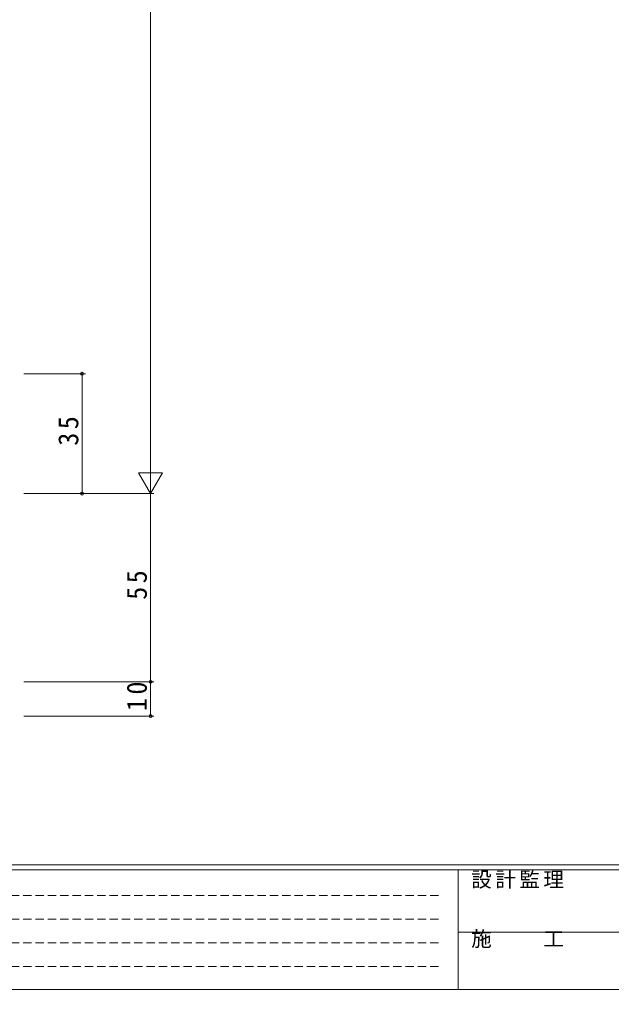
# Model space of a CAD drawing. Units: millimetres, scale not verified. Extents: x -594 to 199, y -420 to 144.
# Drawn here: x -461.7 to -288.9, y -420 to -136.6 of the extents above; entities that cross this region are included whole.
import ezdxf

# ---------------------------------------------------------------- set-up
doc = ezdxf.new("R2010")
doc.units = ezdxf.units.MM
doc.header["$LTSCALE"] = 2
doc.linetypes.add('DASHED1', pattern=[1.8, 1.2, -0.6])
doc.layers.add('0-1_YKK_ZWAK', color=7, linetype='Continuous', lineweight=9)
doc.layers.add('0-7_YKK_D', color=6, linetype='Continuous', lineweight=9)
doc.styles.add('ＭＳ ゴシック', font='')
doc.styles.get('ＭＳ ゴシック').set_extended_font_data('MS Gothic')

msp = doc.modelspace()

# ---------------------------------------------------------------- linework, layer by layer
at = {"layer": '0-1_YKK_ZWAK'}
for p, q in [((178.8, -383.6), (-591.2, -383.6)), ((141, -385), (-591.2, -385)), ((-333.6, -385), (-333.6, -420)), ((-333.6, -403.199), (-204.8, -403.199)), ((-591.2, -420), (141, -420))]:
    msp.add_line(p, q, dxfattribs=at)
at = {"layer": '0-1_YKK_ZWAK', "linetype": 'DASHED1'}
for p, q in [((-586.601, -392.512), (-338.409, -392.512)), ((-586.601, -399.441), (-338.409, -399.441)), ((-586.601, -406.37), (-338.409, -406.37)), ((-586.601, -413.298), (-338.409, -413.298))]:
    msp.add_line(p, q, dxfattribs=at)
at = {"layer": '0-7_YKK_D'}
for p, q in [((-423.428, 17.884), (-423.428, -268.116)), ((-460.428, -240.116), (-442.428, -240.116)), ((-443.428, -240.116), (-443.428, -275.116)), ((-423.428, -275.116), (-423.428, -262.992)), ((-419.928, -269.054), (-426.928, -269.054)), ((-423.428, -275.116), (-426.928, -269.054)), ((-423.428, -275.116), (-419.928, -269.054)), ((-460.428, -275.116), (-422.428, -275.116)), ((-460.428, -275.116), (-422.428, -275.116)), ((-460.428, -275.116), (-442.428, -275.116)), ((-423.428, -275.116), (-423.428, -330.116)), ((-460.428, -330.116), (-422.428, -330.116)), ((-460.428, -330.116), (-422.428, -330.116)), ((-423.428, -330.116), (-423.428, -340.116)), ((-460.428, -340.116), (-422.428, -340.116))]:
    msp.add_line(p, q, dxfattribs=at)
for centre in [(-443.428, -240.116), (-443.428, -275.116), (-423.428, -330.116), (-423.428, -330.116), (-423.428, -340.116)]:
    msp.add_circle(centre, 0.425, dxfattribs=at)

# ---------------------------------------------------------------- texts
at = {"layer": '0-1_YKK_ZWAK', "char_height": 4.399, "attachment_point": 7, "style": 'ＭＳ ゴシック'}
for s, insert in [('\\T1.17;設計監理', (-329.831, -390.533)), ('\\T1.17;施\u3000\u3000工', (-329.831, -407.854))]:
    msp.add_mtext(s, dxfattribs=dict(at, insert=insert))
at = {"layer": '0-7_YKK_D', "color": 7, "char_height": 5.865, "attachment_point": 7, "rotation": 90, "style": 'ＭＳ ゴシック'}
for s, insert in [('\\T1.27;\\W0.95;35', (-444.428, -261.136)), ('\\T1.27;\\W0.95;55', (-424.428, -306.136)), ('\\T1.27;\\W0.95;10', (-424.428, -338.636))]:
    msp.add_mtext(s, dxfattribs=dict(at, insert=insert))

doc.saveas('drawing.dxf')
